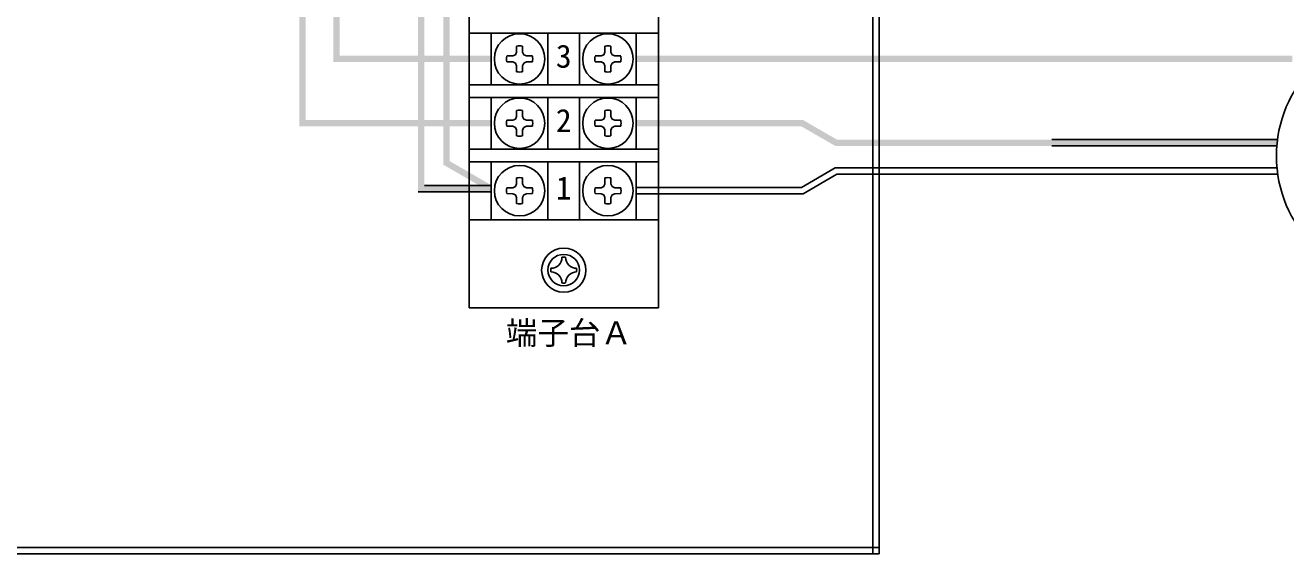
# Model space of a CAD drawing. Units: millimetres, scale not verified. Extents: x -1248 to 1240, y -219 to 343.
# Drawn here: x 631.9 to 831.7, y -70.7 to 13.1 of the extents above; entities that cross this region are included whole.
import ezdxf
from ezdxf.enums import TextEntityAlignment as Align

# ---------------------------------------------------------------- set-up
doc = ezdxf.new("R2010")
doc.units = ezdxf.units.MM
doc.header["$LTSCALE"] = 2
doc.layers.add('0-0', color=4, linetype='Continuous')
doc.styles.add('ＭＳ ゴシック', font='')
doc.styles.get('ＭＳ ゴシック').set_extended_font_data('MS Gothic')

msp = doc.modelspace()

# ---------------------------------------------------------------- linework, layer by layer
at = {"layer": '0-0', "color": 7}
for p, q in [((766.238, -70.731), (766.238, 139.269)), ((767.238, -70.731), (767.238, 139.269)), ((702.238, 24.069), (702.238, -31.731)), ((732.238, 24.069), (732.238, -31.731)), ((794.602, -5.031), (830.366, -5.031)), ((794.602, -6.031), (830.26, -6.031)), ((702.238, -31.731), (732.238, -31.731)), ((607.238, -69.731), (767.238, -69.731)), ((607.238, -70.731), (767.238, -70.731))]:
    msp.add_line(p, q, dxfattribs=at)
at = {"layer": '0-0'}
for p, q in [((702.238, 11.869), (732.238, 11.869)), ((705.738, 11.869), (705.738, 3.669)), ((714.738, 11.869), (714.738, 3.669)), ((714.738, 11.869), (714.738, 3.669)), ((719.738, 11.869), (719.738, 3.669)), ((728.738, 11.869), (728.738, 3.669)), ((709.167, 8.247), (708.213, 8.233)), ((709.167, 8.247), (709.572, 8.435)), ((709.761, 8.841), (709.572, 8.435)), ((709.761, 8.841), (709.775, 9.794)), ((710.715, 8.841), (710.701, 9.794)), ((710.715, 8.841), (710.903, 8.435)), ((711.309, 8.247), (710.903, 8.435)), ((711.309, 8.247), (712.263, 8.233)), ((723.167, 8.247), (722.213, 8.233)), ((723.167, 8.247), (723.572, 8.435)), ((723.761, 8.841), (723.572, 8.435)), ((723.761, 8.841), (723.775, 9.794)), ((724.715, 8.841), (724.701, 9.794)), ((724.715, 8.841), (724.903, 8.435)), ((725.309, 8.247), (724.903, 8.435)), ((725.309, 8.247), (726.263, 8.233)), ((709.167, 7.292), (708.213, 7.306)), ((709.167, 7.292), (709.572, 7.104)), ((709.761, 6.698), (709.572, 7.104)), ((709.761, 6.698), (709.775, 5.745)), ((710.715, 6.698), (710.701, 5.745)), ((710.715, 6.698), (710.903, 7.104)), ((711.309, 7.292), (710.903, 7.104)), ((711.309, 7.292), (712.263, 7.306)), ((723.167, 7.292), (722.213, 7.306)), ((723.167, 7.292), (723.572, 7.104)), ((723.761, 6.698), (723.572, 7.104)), ((723.761, 6.698), (723.775, 5.745)), ((724.715, 6.698), (724.701, 5.745)), ((724.715, 6.698), (724.903, 7.104)), ((725.309, 7.292), (724.903, 7.104)), ((725.309, 7.292), (726.263, 7.306)), ((702.238, 3.669), (732.238, 3.669)), ((702.238, 1.669), (732.238, 1.669)), ((705.738, 1.669), (705.738, -6.531)), ((714.738, 1.669), (714.738, -6.531)), ((714.738, 1.669), (714.738, -6.531)), ((719.738, 1.669), (719.738, -6.531)), ((728.738, 1.669), (728.738, -6.531)), ((709.167, -1.953), (708.213, -1.967)), ((709.167, -1.953), (709.572, -1.765)), ((709.761, -1.359), (709.572, -1.765)), ((709.761, -1.359), (709.775, -0.406)), ((710.715, -1.359), (710.701, -0.406)), ((710.715, -1.359), (710.903, -1.765)), ((711.309, -1.953), (710.903, -1.765)), ((711.309, -1.953), (712.263, -1.967)), ((723.167, -1.953), (722.213, -1.967)), ((723.167, -1.953), (723.572, -1.765)), ((723.761, -1.359), (723.572, -1.765)), ((723.761, -1.359), (723.775, -0.406)), ((724.715, -1.359), (724.701, -0.406)), ((724.715, -1.359), (724.903, -1.765)), ((725.309, -1.953), (724.903, -1.765)), ((725.309, -1.953), (726.263, -1.967)), ((709.167, -2.908), (708.213, -2.894)), ((709.167, -2.908), (709.572, -3.096)), ((709.761, -3.502), (709.572, -3.096)), ((709.761, -3.502), (709.775, -4.455)), ((710.715, -3.502), (710.701, -4.455)), ((710.715, -3.502), (710.903, -3.096)), ((711.309, -2.908), (710.903, -3.096)), ((711.309, -2.908), (712.263, -2.894)), ((723.167, -2.908), (722.213, -2.894)), ((723.167, -2.908), (723.572, -3.096)), ((723.761, -3.502), (723.572, -3.096)), ((723.761, -3.502), (723.775, -4.455)), ((724.715, -3.502), (724.701, -4.455)), ((724.715, -3.502), (724.903, -3.096)), ((725.309, -2.908), (724.903, -3.096)), ((725.309, -2.908), (726.263, -2.894)), ((702.238, -6.531), (732.238, -6.531)), ((702.238, -8.531), (732.238, -8.531)), ((705.738, -8.531), (705.738, -17.731)), ((714.738, -8.531), (714.738, -17.731)), ((714.738, -8.531), (714.738, -17.731)), ((719.738, -8.531), (719.738, -17.731)), ((728.738, -8.531), (728.738, -17.731)), ((830.286, -9.531), (794.602, -9.531)), ((709.761, -12.059), (709.775, -11.106)), ((710.715, -12.059), (710.701, -11.106)), ((723.761, -12.059), (723.775, -11.106)), ((724.715, -12.059), (724.701, -11.106)), ((755.169, -13.631), (760.538, -10.531)), ((760.538, -10.531), (794.665, -10.531)), ((830.407, -10.531), (794.602, -10.531)), ((694.144, -13.319), (705.738, -13.319)), ((695.144, -12.319), (705.738, -12.319)), ((709.167, -12.653), (708.213, -12.667)), ((709.167, -13.608), (708.213, -13.594)), ((709.167, -12.653), (709.572, -12.465)), ((709.167, -13.608), (709.572, -13.796)), ((709.761, -12.059), (709.572, -12.465)), ((709.761, -14.202), (709.572, -13.796)), ((710.715, -12.059), (710.903, -12.465)), ((710.715, -14.202), (710.903, -13.796)), ((711.309, -12.653), (710.903, -12.465)), ((711.309, -13.608), (710.903, -13.796)), ((711.309, -12.653), (712.263, -12.667)), ((711.309, -13.608), (712.263, -13.594)), ((723.167, -12.653), (722.213, -12.667)), ((723.167, -13.608), (722.213, -13.594)), ((723.167, -12.653), (723.572, -12.465)), ((723.167, -13.608), (723.572, -13.796)), ((723.761, -12.059), (723.572, -12.465)), ((723.761, -14.202), (723.572, -13.796)), ((724.715, -12.059), (724.903, -12.465)), ((724.715, -14.202), (724.903, -13.796)), ((725.309, -12.653), (724.903, -12.465)), ((725.309, -13.608), (724.903, -13.796)), ((725.309, -12.653), (726.263, -12.667)), ((725.309, -13.608), (726.263, -13.594)), ((728.738, -12.631), (754.901, -12.631)), ((728.738, -13.631), (755.169, -13.631)), ((709.761, -14.202), (709.775, -15.155)), ((710.715, -14.202), (710.701, -15.155)), ((723.761, -14.202), (723.775, -15.155)), ((724.715, -14.202), (724.701, -15.155)), ((702.238, -17.731), (732.238, -17.731))]:
    msp.add_line(p, q, dxfattribs=at)
msp.add_lwpolyline([(754.901, -12.631), (760.27, -9.531), (794.665, -9.531)], dxfattribs=at)
for centre, radius in [((710.238, 7.769), 4), ((724.238, 7.769), 4), ((710.238, -2.431), 4), ((724.238, -2.431), 4), ((710.238, -13.131), 4), ((724.238, -13.131), 4), ((717.238, -25.731), 3.5), ((717.238, -25.731), 2.5)]:
    msp.add_circle(centre, radius, dxfattribs=at)
at = {"layer": '0-0', "color": 7}
msp.add_arc((850.196, -7.631), 20, 90, 0, dxfattribs=at)
at = {"layer": '0-0'}
for centre, radius, start, end in [((710.238, 7.769), 2.077, 167.11888, 192.88113), ((710.238, 7.769), 2.077, 77.11888, 102.88113), ((710.238, 7.769), 2.077, 347.11888, 12.88113), ((724.238, 7.769), 2.077, 167.11887, 192.88112), ((724.238, 7.769), 2.077, 77.11887, 102.88112), ((724.238, 7.769), 2.077, 347.11887, 12.88112), ((710.238, 7.769), 2.077, 257.11888, 282.88113), ((724.238, 7.769), 2.077, 257.11887, 282.88112), ((710.238, -2.431), 2.077, 167.11888, 192.88113), ((710.238, -2.431), 2.077, 77.11888, 102.88113), ((710.238, -2.431), 2.077, 347.11888, 12.88113), ((724.238, -2.431), 2.077, 167.11887, 192.88112), ((724.238, -2.431), 2.077, 77.11887, 102.88112), ((724.238, -2.431), 2.077, 347.11887, 12.88112), ((710.238, -2.431), 2.077, 257.11888, 282.88113), ((724.238, -2.431), 2.077, 257.11887, 282.88112), ((710.238, -13.131), 2.077, 77.11888, 102.88113), ((724.238, -13.131), 2.077, 77.11887, 102.88112), ((710.238, -13.131), 2.077, 167.11888, 192.88113), ((710.238, -13.131), 2.077, 347.11888, 12.88113), ((724.238, -13.131), 2.077, 167.11887, 192.88112), ((724.238, -13.131), 2.077, 347.11887, 12.88112), ((710.238, -13.131), 2.077, 257.11888, 282.88113), ((724.238, -13.131), 2.077, 257.11887, 282.88112), ((715.208, -23.701), 1.742, 269.99869, 0.0013), ((717.238, -25.731), 2.05, 90, 98.06195), ((717.238, -25.731), 2.05, 81.93803, 89.99998), ((719.268, -23.701), 1.742, 179.99869, 270.0013), ((717.238, -25.731), 2.05, 171.93803, 180), ((717.238, -25.731), 2.05, 180, 188.06195), ((717.238, -25.731), 2.05, 0, 8.06195), ((717.238, -25.731), 2.05, 351.93803, 0), ((715.208, -27.76), 1.742, 359.99869, 90.0013), ((717.238, -25.731), 2.05, 261.93803, 270), ((717.238, -25.731), 2.05, 270, 278.06195), ((719.268, -27.76), 1.742, 89.99869, 180.0013)]:
    msp.add_arc(centre, radius, start, end, dxfattribs=at)
at = {"layer": '0-0', "color": 7}
for points in [[(675.332, -2.931), (676.332, -1.931), (676.332, 62.876)], [(676.332, 62.876), (675.332, 62.299), (675.332, -2.931)], [(675.332, -2.931), (705.738, -2.931), (705.738, -1.931)], [(675.332, -2.931), (705.738, -1.931), (676.332, -1.931)], [(728.738, -1.931), (728.738, -2.931), (754.901, -2.931)], [(755.169, -1.931), (728.738, -1.931), (754.901, -2.931)], [(755.169, -1.931), (754.901, -2.931), (760.27, -6.031)], [(760.27, -6.031), (760.538, -5.031), (755.169, -1.931)], [(760.27, -6.031), (794.602, -6.031), (794.602, -5.031)], [(760.27, -6.031), (794.602, -5.031), (760.538, -5.031)], [(794.602, -5.031), (794.602, -6.031), (830.366, -5.031), (830.26, -6.031)]]:
    msp.add_solid(points, dxfattribs=at)
at = {"layer": '0-0', "color": 94}
for points in [[(694.144, 49.069), (694.144, -13.319), (695.144, 48.069)], [(694.144, -13.319), (695.144, -12.319), (695.144, 48.069)], [(694.144, -13.319), (705.738, -13.319), (705.738, -12.319)], [(694.144, -13.319), (705.738, -12.319), (695.144, -12.319)]]:
    msp.add_solid(points, dxfattribs=at)
at = {"layer": '0-0', "color": 1}
for points in [[(699.144, 27.669), (698.144, 28.669), (699.144, -8.435), (698.144, -9.012)], [(699.144, -8.435), (698.144, -9.012), (705.738, -12.241), (705.738, -13.396)]]:
    msp.add_solid(points, dxfattribs=at)
at = {"layer": '0-0', "color": 2}
for points in [[(680.738, 11.269), (681.738, 11.269), (680.738, 15.269), (681.738, 15.269)], [(681.738, 8.269), (681.738, 7.269), (685.738, 8.269), (685.738, 7.269)], [(689.738, 8.269), (689.738, 7.269), (693.738, 8.269), (693.738, 7.269)], [(697.738, 8.269), (697.738, 7.269), (701.738, 8.269), (701.738, 7.269)], [(728.738, 8.269), (728.738, 7.269), (732.738, 8.269), (732.738, 7.269)], [(736.738, 8.269), (736.738, 7.269), (740.738, 8.269), (740.738, 7.269)], [(744.738, 8.269), (744.738, 7.269), (748.738, 8.269), (748.738, 7.269)], [(752.738, 8.269), (752.738, 7.269), (756.738, 8.269), (756.738, 7.269)], [(760.738, 8.269), (760.738, 7.269), (764.738, 8.269), (764.738, 7.269)], [(768.738, 8.269), (768.738, 7.269), (772.738, 8.269), (772.738, 7.269)], [(776.738, 8.269), (776.738, 7.269), (780.738, 8.269), (780.738, 7.269)], [(784.738, 8.269), (784.738, 7.269), (788.738, 8.269), (788.738, 7.269)], [(792.738, 8.269), (792.738, 7.269), (796.738, 8.269), (796.738, 7.269)], [(800.738, 8.269), (800.738, 7.269), (804.738, 8.269), (804.738, 7.269)], [(808.738, 8.269), (808.738, 7.269), (812.738, 8.269), (812.738, 7.269)], [(816.738, 8.269), (816.738, 7.269), (820.738, 8.269), (820.738, 7.269)], [(824.738, 8.269), (824.738, 7.269), (828.738, 8.269), (828.738, 7.269)]]:
    msp.add_solid(points, dxfattribs=at)
at = {"layer": '0-0', "color": 3}
for points in [[(681.738, 11.269), (680.738, 11.269), (681.738, 7.269), (680.738, 7.269)], [(685.738, 8.269), (685.738, 7.269), (689.738, 8.269), (689.738, 7.269)], [(693.738, 8.269), (693.738, 7.269), (697.738, 8.269), (697.738, 7.269)], [(701.738, 8.269), (701.738, 7.269), (705.738, 8.269), (705.738, 7.269)], [(732.738, 8.269), (732.738, 7.269), (736.738, 8.269), (736.738, 7.269)], [(740.738, 8.269), (740.738, 7.269), (744.738, 8.269), (744.738, 7.269)], [(748.738, 8.269), (748.738, 7.269), (752.738, 8.269), (752.738, 7.269)], [(756.738, 8.269), (756.738, 7.269), (760.738, 8.269), (760.738, 7.269)], [(764.738, 8.269), (764.738, 7.269), (768.738, 8.269), (768.738, 7.269)], [(772.738, 8.269), (772.738, 7.269), (776.738, 8.269), (776.738, 7.269)], [(780.738, 8.269), (780.738, 7.269), (784.738, 8.269), (784.738, 7.269)], [(788.738, 8.269), (788.738, 7.269), (792.738, 8.269), (792.738, 7.269)], [(796.738, 8.269), (796.738, 7.269), (800.738, 8.269), (800.738, 7.269)], [(804.738, 8.269), (804.738, 7.269), (808.738, 8.269), (808.738, 7.269)], [(812.738, 8.269), (812.738, 7.269), (816.738, 8.269), (816.738, 7.269)], [(820.738, 8.269), (820.738, 7.269), (824.738, 8.269), (824.738, 7.269)], [(828.738, 8.269), (828.738, 7.269), (832.738, 8.269), (832.738, 7.269)]]:
    msp.add_solid(points, dxfattribs=at)

# ---------------------------------------------------------------- texts
at = {"layer": '0-0', "style": 'ＭＳ ゴシック'}
for s, p in [('3', (715.988, 5.269)), ('2', (715.988, -4.931)), ('1', (715.988, -15.631)), ('端子台Ａ', (708.059, -38.613))]:
    msp.add_text(s, height=3.666, dxfattribs=at).set_placement(p, align=Align.BOTTOM_LEFT)

doc.saveas('drawing.dxf')
